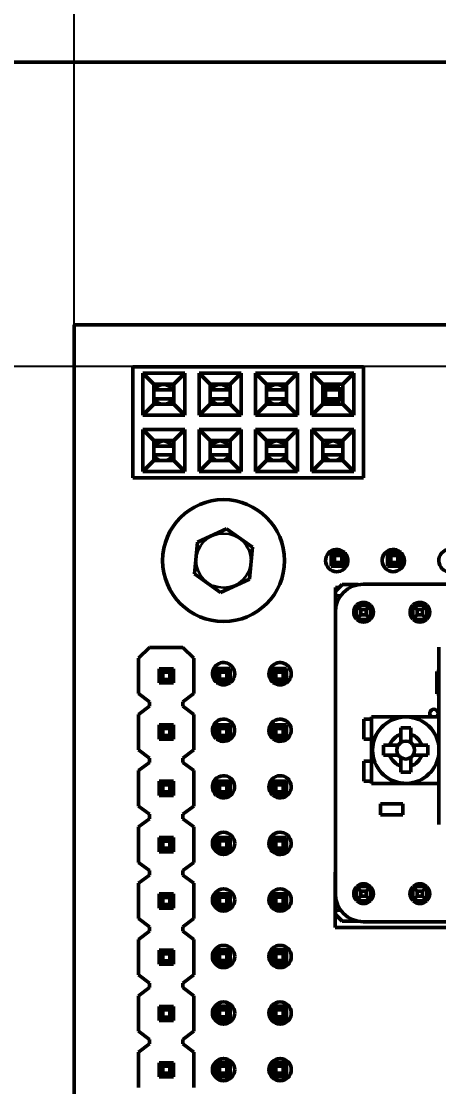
# Model space of a CAD drawing. Header units: millimetres. Extents: x -1328 to 2520, y -765 to 1782.
# Drawn here: x 737.1 to 755.94, y 816.4 to 864.48 of the extents above; entities that cross this region are included whole.
import ezdxf

# ---------------------------------------------------------------- set-up
doc = ezdxf.new("R2010")
doc.units = ezdxf.units.MM
doc.header["$LTSCALE"] = 6
for name, color, linetype, lineweight in [('Dimension (ISO)', 7, 'Continuous', 25), ('Reference (ISO)', 7, 'Continuous', 35), ('Visible (ISO)', 7, 'Continuous', 50)]:
    doc.layers.add(name, color=color, linetype=linetype, lineweight=lineweight)
doc.styles.add('Note Text (ISO)', font='tahoma.ttf')
doc.dimstyles.new('Default (ISO)', dxfattribs={"dimscale": 6, "dimtxt": 3.5, "dimasz": 2.5, "dimexe": 3.175, "dimexo": 0, "dimgap": 0.762, "dimtad": 1, "dimrnd": 1e-08, "dimzin": 0, "dimtxsty": 'Note Text (ISO)', "dimcen": 0.09, "dimdle": 10, "dimclrd": 256, "dimclre": 256, "dimclrt": 256, "dimazin": 0, "dimtfac": 1.001486, "dimtmove": 0, "dimatfit": 3, "dimfxl": 1, "dimtolj": 1, "dimtzin": 0, "dimlwd": -1, "dimlwe": -1, "dimarcsym": 0})

# ---------------------------------------------------------------- blocks, each defined once
blk = doc.blocks.new('*D22')
at = {"layer": 'Defpoints', "color": 0, "transparency": 16777216}
for p in [(706.832, 862.64), (706.832, 848.903), (758.189, 848.903)]:
    blk.add_point(p, dxfattribs=at)
at = {"layer": 'Dimension (ISO)', "transparency": 16777216}
for p, q in [((706.832, 877.64), (706.832, 949.553)), ((706.832, 848.903), (706.832, 862.64)), ((758.189, 848.903), (687.782, 848.903)), ((706.832, 833.903), (706.832, 818.903))]:
    blk.add_line(p, q, dxfattribs=at)
for points in [[(704.332, 877.64), (709.332, 877.64), (706.832, 862.64)], [(704.332, 833.903), (709.332, 833.903), (706.832, 848.903)]]:
    blk.add_solid(points, dxfattribs=at)
at = {"layer": 'Dimension (ISO)', "transparency": 16777216, "insert": (681.189, 917.352), "char_height": 21, "attachment_point": 1, "rotation": 90, "style": 'Note Text (ISO)'}
blk.add_mtext('\\A1;14', dxfattribs=at)
blk = doc.blocks.new('*D23')
at = {"layer": 'Defpoints', "color": 0, "transparency": 16777216}
for p in [(841.183, 879.39), (841.183, 862.64), (739.482, 850.773)]:
    blk.add_point(p, dxfattribs=at)
at = {"layer": 'Dimension (ISO)', "transparency": 16777216}
for p, q in [((739.482, 850.773), (739.482, 898.44)), ((841.183, 862.64), (841.183, 898.44)), ((754.482, 879.39), (826.183, 879.39))]:
    blk.add_line(p, q, dxfattribs=at)
for points in [[(754.482, 881.89), (754.482, 876.89), (739.482, 879.39)], [(826.183, 881.89), (826.183, 876.89), (841.183, 879.39)]]:
    blk.add_solid(points, dxfattribs=at)
at = {"layer": 'Dimension (ISO)', "transparency": 16777216, "insert": (768.909, 905.836), "char_height": 21, "attachment_point": 1, "style": 'Note Text (ISO)'}
blk.add_mtext('\\A1;102', dxfattribs=at)

msp = doc.modelspace()

# ---------------------------------------------------------------- linework, layer by layer
at = {"layer": 'Reference (ISO)'}
msp.add_line((841.183, 862.64), (572.368, 862.64), dxfattribs=at)
msp.add_circle((746.229, 840.14), 1.23, dxfattribs=at)
at = {"layer": 'Visible (ISO)'}
for p, q in [((841.183, 862.64), (572.368, 862.64)), ((843.337, 850.773), (739.482, 850.773)), ((739.482, 850.773), (739.482, 789.008)), ((742.141, 848.877), (752.551, 848.877)), ((742.141, 848.877), (742.141, 843.877)), ((752.551, 848.877), (752.551, 843.877)), ((743.086, 848.098), (742.587, 848.597)), ((742.587, 846.697), (742.587, 848.597)), ((742.587, 848.597), (744.485, 848.597)), ((743.986, 848.098), (744.485, 848.597)), ((744.485, 846.697), (744.485, 848.597)), ((745.127, 846.697), (745.127, 848.597)), ((745.127, 848.597), (747.025, 848.597)), ((745.626, 848.098), (745.127, 848.597)), ((746.526, 848.098), (747.025, 848.597)), ((747.025, 846.697), (747.025, 848.597)), ((747.667, 848.597), (749.565, 848.597)), ((748.166, 848.098), (747.667, 848.597)), ((747.667, 846.697), (747.667, 848.597)), ((749.066, 848.098), (749.565, 848.597)), ((749.565, 846.697), (749.565, 848.597)), ((750.706, 848.098), (750.207, 848.597)), ((750.207, 846.697), (750.207, 848.597)), ((750.207, 848.597), (752.105, 848.597)), ((751.606, 848.098), (752.105, 848.597)), ((752.105, 846.697), (752.105, 848.597)), ((743.086, 847.196), (743.086, 848.098)), ((743.086, 848.097), (743.986, 848.097)), ((743.086, 847.847), (743.986, 847.847)), ((743.986, 847.196), (743.986, 848.098)), ((745.626, 847.196), (745.626, 848.098)), ((745.626, 848.097), (746.526, 848.097)), ((745.626, 847.847), (746.526, 847.847)), ((746.526, 847.196), (746.526, 848.098)), ((748.166, 847.196), (748.166, 848.098)), ((748.166, 848.097), (749.066, 848.097)), ((748.166, 847.847), (749.066, 847.847)), ((749.066, 847.196), (749.066, 848.098)), ((750.706, 847.196), (750.706, 848.098)), ((750.706, 848.097), (751.606, 848.097)), ((751.476, 847.967), (750.836, 847.967)), ((750.836, 847.967), (750.836, 847.327)), ((750.836, 847.847), (751.476, 847.847)), ((751.476, 847.327), (751.476, 847.967)), ((751.606, 847.196), (751.606, 848.098)), ((743.086, 847.196), (742.587, 846.697)), ((743.086, 847.447), (743.986, 847.447)), ((743.086, 847.197), (743.986, 847.197)), ((743.986, 847.196), (744.485, 846.697)), ((745.626, 847.196), (745.127, 846.697)), ((745.626, 847.447), (746.526, 847.447)), ((745.626, 847.197), (746.526, 847.197)), ((746.526, 847.196), (747.025, 846.697)), ((748.166, 847.196), (747.667, 846.697)), ((748.166, 847.447), (749.066, 847.447)), ((748.166, 847.197), (749.066, 847.197)), ((749.066, 847.196), (749.565, 846.697)), ((750.706, 847.196), (750.207, 846.697)), ((750.706, 847.197), (751.606, 847.197)), ((750.836, 847.447), (751.476, 847.447)), ((750.836, 847.327), (751.476, 847.327)), ((751.606, 847.196), (752.105, 846.697)), ((742.587, 846.697), (744.485, 846.697)), ((745.127, 846.697), (747.025, 846.697)), ((747.667, 846.697), (749.565, 846.697)), ((750.207, 846.697), (752.105, 846.697)), ((743.086, 845.558), (742.587, 846.057)), ((742.587, 844.157), (742.587, 846.057)), ((742.587, 846.057), (744.485, 846.057)), ((743.986, 845.558), (744.485, 846.057)), ((744.485, 844.157), (744.485, 846.057)), ((745.127, 844.157), (745.127, 846.057)), ((745.127, 846.057), (747.025, 846.057)), ((745.626, 845.558), (745.127, 846.057)), ((746.526, 845.558), (747.025, 846.057)), ((747.025, 844.157), (747.025, 846.057)), ((747.667, 846.057), (749.565, 846.057)), ((748.166, 845.558), (747.667, 846.057)), ((747.667, 844.157), (747.667, 846.057)), ((749.066, 845.558), (749.565, 846.057)), ((749.565, 844.157), (749.565, 846.057)), ((750.207, 846.057), (752.105, 846.057)), ((750.706, 845.558), (750.207, 846.057)), ((750.207, 844.157), (750.207, 846.057)), ((751.606, 845.558), (752.105, 846.057)), ((752.105, 844.157), (752.105, 846.057)), ((743.086, 844.656), (743.086, 845.558)), ((743.086, 845.557), (743.986, 845.557)), ((743.086, 845.307), (743.986, 845.307)), ((743.986, 844.656), (743.986, 845.558)), ((745.626, 844.656), (745.626, 845.558)), ((745.626, 845.557), (746.526, 845.557)), ((745.626, 845.307), (746.526, 845.307)), ((746.526, 844.656), (746.526, 845.558)), ((748.166, 844.656), (748.166, 845.558)), ((748.166, 845.557), (749.066, 845.557)), ((748.166, 845.307), (749.066, 845.307)), ((749.066, 844.656), (749.066, 845.558)), ((750.706, 844.656), (750.706, 845.558)), ((750.706, 845.557), (751.606, 845.557)), ((750.706, 845.307), (751.606, 845.307)), ((751.606, 844.656), (751.606, 845.558)), ((743.086, 844.907), (743.986, 844.907)), ((745.626, 844.907), (746.526, 844.907)), ((748.166, 844.907), (749.066, 844.907)), ((750.706, 844.907), (751.606, 844.907)), ((743.086, 844.656), (742.587, 844.157)), ((743.086, 844.657), (743.986, 844.657)), ((743.986, 844.656), (744.485, 844.157)), ((745.626, 844.656), (745.127, 844.157)), ((745.626, 844.657), (746.526, 844.657)), ((746.526, 844.656), (747.025, 844.157)), ((748.166, 844.656), (747.667, 844.157)), ((748.166, 844.657), (749.066, 844.657)), ((749.066, 844.656), (749.565, 844.157)), ((750.706, 844.656), (750.207, 844.157)), ((750.706, 844.657), (751.606, 844.657)), ((751.606, 844.656), (752.105, 844.157)), ((742.141, 843.877), (752.551, 843.877)), ((742.587, 844.157), (744.485, 844.157)), ((745.127, 844.157), (747.025, 844.157)), ((747.667, 844.157), (749.565, 844.157)), ((750.207, 844.157), (752.105, 844.157)), ((745.051, 840.975), (746.363, 841.578)), ((746.363, 841.578), (747.54, 840.743)), ((744.917, 839.538), (745.051, 840.975)), ((747.54, 840.743), (747.407, 839.306)), ((751.081, 839.888), (751.081, 840.528)), ((751.081, 840.528), (751.721, 840.528)), ((751.241, 840.368), (751.081, 840.528)), ((751.721, 840.528), (751.561, 840.368)), ((751.721, 839.888), (751.721, 840.528)), ((753.621, 839.888), (753.621, 840.528)), ((753.621, 840.528), (754.261, 840.528)), ((753.781, 840.368), (753.621, 840.528)), ((754.261, 840.528), (754.101, 840.368)), ((754.261, 839.888), (754.261, 840.528)), ((751.081, 839.888), (751.241, 840.048)), ((751.241, 840.368), (751.561, 840.368)), ((751.241, 840.048), (751.241, 840.368)), ((751.241, 840.048), (751.561, 840.048)), ((751.561, 840.048), (751.561, 840.368)), ((751.561, 840.048), (751.721, 839.888)), ((753.621, 839.888), (753.781, 840.048)), ((753.781, 840.368), (754.101, 840.368)), ((753.781, 840.048), (753.781, 840.368)), ((753.781, 840.048), (754.101, 840.048)), ((754.101, 840.048), (754.101, 840.368)), ((754.101, 840.048), (754.261, 839.888)), ((746.095, 838.703), (744.917, 839.538)), ((751.081, 839.888), (751.721, 839.888)), ((753.621, 839.888), (754.261, 839.888)), ((747.407, 839.306), (746.095, 838.703)), ((751.577, 839.054), (751.277, 838.754)), ((751.577, 839.054), (752.297, 839.054)), ((770.327, 839.079), (752.547, 839.079)), ((751.277, 838.554), (751.277, 838.754)), ((751.519, 838.554), (751.277, 838.554)), ((751.277, 838.554), (751.277, 837.809)), ((751.282, 838.929), (751.282, 838.759)), ((751.282, 838.929), (751.452, 838.929)), ((752.427, 837.929), (752.227, 838.129)), ((752.227, 837.489), (752.227, 838.129)), ((752.227, 838.129), (752.867, 838.129)), ((752.667, 837.929), (752.867, 838.129)), ((752.867, 838.129), (752.867, 837.489)), ((754.767, 838.129), (755.407, 838.129)), ((754.967, 837.929), (754.767, 838.129)), ((754.767, 837.489), (754.767, 838.129)), ((755.207, 837.929), (755.407, 838.129)), ((755.407, 838.129), (755.407, 837.489)), ((751.277, 837.809), (751.277, 825.109)), ((752.227, 837.489), (752.427, 837.689)), ((752.667, 837.929), (752.427, 837.929)), ((752.427, 837.929), (752.427, 837.689)), ((752.427, 837.689), (752.667, 837.689)), ((752.667, 837.689), (752.667, 837.929)), ((752.867, 837.489), (752.667, 837.689)), ((754.767, 837.489), (754.967, 837.689)), ((755.207, 837.929), (754.967, 837.929)), ((754.967, 837.929), (754.967, 837.689)), ((754.967, 837.689), (755.207, 837.689)), ((755.207, 837.689), (755.207, 837.929)), ((755.407, 837.489), (755.207, 837.689)), ((752.867, 837.489), (752.227, 837.489)), ((755.407, 837.489), (754.767, 837.489)), ((742.894, 836.211), (742.394, 835.741)), ((744.394, 836.211), (742.894, 836.211)), ((744.394, 836.211), (744.894, 835.741)), ((755.937, 836.229), (755.937, 835.729)), ((742.394, 835.741), (742.394, 834.141)), ((744.894, 835.741), (744.894, 834.141)), ((755.937, 834.729), (755.937, 835.729)), ((743.324, 835.261), (743.964, 835.261)), ((743.324, 834.621), (743.324, 835.261)), ((743.324, 835.261), (743.484, 835.101)), ((743.804, 835.101), (743.964, 835.261)), ((743.964, 834.621), (743.964, 835.261)), ((746.533, 835.267), (745.893, 835.267)), ((745.893, 835.267), (745.893, 835.266)), ((746.533, 835.266), (745.893, 835.266)), ((746.053, 835.107), (745.893, 835.266)), ((745.893, 835.266), (745.893, 834.627)), ((746.533, 835.266), (746.373, 835.107)), ((746.533, 835.267), (746.533, 835.266)), ((746.533, 835.266), (746.533, 834.627)), ((748.433, 835.267), (748.433, 835.266)), ((749.073, 835.267), (748.433, 835.267)), ((748.593, 835.107), (748.433, 835.266)), ((748.433, 835.266), (748.433, 834.627)), ((749.073, 835.266), (748.433, 835.266)), ((749.073, 835.266), (748.913, 835.107)), ((749.073, 835.267), (749.073, 835.266)), ((749.073, 835.266), (749.073, 834.627)), ((743.484, 834.781), (743.324, 834.621)), ((743.484, 835.101), (743.804, 835.101)), ((743.484, 834.781), (743.484, 835.101)), ((743.484, 834.781), (743.804, 834.781)), ((743.804, 834.781), (743.804, 835.101)), ((743.964, 834.621), (743.804, 834.781)), ((745.893, 834.627), (746.053, 834.787)), ((746.373, 835.107), (746.053, 835.107)), ((746.053, 835.107), (746.053, 834.787)), ((746.373, 834.787), (746.053, 834.787)), ((746.373, 835.107), (746.373, 834.787)), ((746.373, 834.787), (746.533, 834.627)), ((748.433, 834.627), (748.593, 834.787)), ((748.593, 835.107), (748.593, 834.787)), ((748.913, 835.107), (748.593, 835.107)), ((748.913, 834.787), (748.593, 834.787)), ((748.913, 835.107), (748.913, 834.787)), ((748.913, 834.787), (749.073, 834.627)), ((755.853, 835.134), (755.853, 834.134)), ((755.937, 835.134), (755.853, 835.134)), ((755.937, 834.729), (755.937, 833.729)), ((743.324, 834.621), (743.964, 834.621)), ((746.533, 834.627), (745.893, 834.627)), ((749.073, 834.627), (748.433, 834.627)), ((742.394, 834.141), (742.894, 833.771)), ((742.894, 833.571), (742.894, 833.771)), ((744.894, 834.141), (744.394, 833.771)), ((744.394, 833.571), (744.394, 833.771)), ((755.853, 834.134), (755.937, 834.134)), ((755.937, 832.729), (755.937, 833.729)), ((742.394, 833.201), (742.894, 833.571)), ((744.394, 833.571), (744.894, 833.201)), ((742.394, 831.601), (742.394, 833.201)), ((744.894, 833.201), (744.894, 831.601)), ((752.552, 832.986), (752.902, 832.986)), ((752.552, 832.081), (752.552, 832.986)), ((755.937, 833.086), (752.902, 833.086)), ((752.902, 833.086), (752.902, 832.986)), ((752.902, 832.986), (752.902, 832.081)), ((743.324, 832.721), (743.484, 832.561)), ((743.324, 832.081), (743.324, 832.721)), ((743.324, 832.721), (743.964, 832.721)), ((743.484, 832.561), (743.804, 832.561)), ((743.484, 832.241), (743.484, 832.561)), ((743.804, 832.561), (743.964, 832.721)), ((743.804, 832.241), (743.804, 832.561)), ((743.964, 832.081), (743.964, 832.721)), ((746.533, 832.727), (745.893, 832.727)), ((745.893, 832.727), (745.893, 832.726)), ((746.533, 832.726), (745.893, 832.726)), ((746.053, 832.567), (745.893, 832.726)), ((745.893, 832.726), (745.893, 832.087)), ((746.373, 832.567), (746.053, 832.567)), ((746.053, 832.567), (746.053, 832.247)), ((746.533, 832.726), (746.373, 832.567)), ((746.373, 832.567), (746.373, 832.247)), ((746.533, 832.727), (746.533, 832.726)), ((746.533, 832.726), (746.533, 832.087)), ((749.073, 832.727), (748.433, 832.727)), ((748.433, 832.727), (748.433, 832.726)), ((749.073, 832.726), (748.433, 832.726)), ((748.593, 832.567), (748.433, 832.726)), ((748.433, 832.726), (748.433, 832.087)), ((748.593, 832.567), (748.593, 832.247)), ((748.913, 832.567), (748.593, 832.567)), ((749.073, 832.726), (748.913, 832.567)), ((748.913, 832.567), (748.913, 832.247)), ((749.073, 832.727), (749.073, 832.726)), ((749.073, 832.726), (749.073, 832.087)), ((754.677, 832.586), (754.227, 832.586)), ((754.227, 832.586), (754.227, 832.301)), ((754.677, 832.301), (754.677, 832.586)), ((755.937, 832.729), (755.937, 831.729)), ((743.484, 832.241), (743.324, 832.081)), ((743.324, 832.081), (743.964, 832.081)), ((743.484, 832.241), (743.804, 832.241)), ((743.964, 832.081), (743.804, 832.241)), ((745.893, 832.087), (746.053, 832.247)), ((746.533, 832.087), (745.893, 832.087)), ((746.373, 832.247), (746.053, 832.247)), ((746.373, 832.247), (746.533, 832.087)), ((748.433, 832.087), (748.593, 832.247)), ((749.073, 832.087), (748.433, 832.087)), ((748.913, 832.247), (748.593, 832.247)), ((748.913, 832.247), (749.073, 832.087)), ((752.902, 832.081), (752.552, 832.081)), ((752.902, 832.081), (752.902, 831.091)), ((753.452, 831.811), (753.452, 831.361)), ((753.737, 831.811), (753.452, 831.811)), ((755.452, 831.811), (755.168, 831.811)), ((755.452, 831.361), (755.452, 831.811)), ((755.829, 832.181), (755.937, 832.181)), ((742.894, 831.231), (742.394, 831.601)), ((744.894, 831.601), (744.394, 831.231)), ((753.452, 831.361), (753.737, 831.361)), ((755.168, 831.361), (755.452, 831.361)), ((755.937, 830.729), (755.937, 831.729)), ((742.394, 830.661), (742.894, 831.031)), ((742.894, 831.031), (742.894, 831.231)), ((744.394, 831.031), (744.394, 831.231)), ((744.394, 831.031), (744.894, 830.661)), ((752.552, 831.091), (752.902, 831.091)), ((752.552, 830.186), (752.552, 831.091)), ((752.902, 831.091), (752.902, 830.186)), ((754.227, 830.87), (754.227, 830.586)), ((754.677, 830.586), (754.677, 830.87)), ((755.937, 830.991), (755.829, 830.991)), ((742.394, 829.061), (742.394, 830.661)), ((744.894, 830.661), (744.894, 829.061)), ((754.227, 830.586), (754.677, 830.586)), ((755.937, 830.729), (755.937, 829.729)), ((743.324, 830.181), (743.964, 830.181)), ((743.324, 830.181), (743.484, 830.021)), ((743.324, 829.541), (743.324, 830.181)), ((743.484, 830.021), (743.804, 830.021)), ((743.484, 829.701), (743.484, 830.021)), ((743.804, 830.021), (743.964, 830.181)), ((743.804, 829.701), (743.804, 830.021)), ((743.964, 829.541), (743.964, 830.181)), ((746.533, 830.187), (745.893, 830.187)), ((745.893, 830.187), (745.893, 830.186)), ((746.053, 830.027), (745.893, 830.186)), ((745.893, 830.186), (745.893, 829.547)), ((746.533, 830.186), (745.893, 830.186)), ((746.053, 830.027), (746.053, 829.707)), ((746.373, 830.027), (746.053, 830.027)), ((746.533, 830.186), (746.373, 830.027)), ((746.373, 830.027), (746.373, 829.707)), ((746.533, 830.187), (746.533, 830.186)), ((746.533, 830.186), (746.533, 829.547)), ((748.433, 830.187), (748.433, 830.186)), ((749.073, 830.187), (748.433, 830.187)), ((748.433, 830.186), (748.433, 829.547)), ((748.593, 830.027), (748.433, 830.186)), ((749.073, 830.186), (748.433, 830.186)), ((748.593, 830.027), (748.593, 829.707)), ((748.913, 830.027), (748.593, 830.027)), ((749.073, 830.186), (748.913, 830.027)), ((748.913, 830.027), (748.913, 829.707)), ((749.073, 830.187), (749.073, 830.186)), ((749.073, 830.186), (749.073, 829.547)), ((752.902, 830.186), (752.552, 830.186)), ((752.902, 830.186), (752.902, 830.086)), ((752.902, 830.086), (755.937, 830.086)), ((743.484, 829.701), (743.324, 829.541)), ((743.324, 829.541), (743.964, 829.541)), ((743.484, 829.701), (743.804, 829.701)), ((743.964, 829.541), (743.804, 829.701)), ((745.893, 829.547), (746.053, 829.707)), ((746.533, 829.547), (745.893, 829.547)), ((746.373, 829.707), (746.053, 829.707)), ((746.373, 829.707), (746.533, 829.547)), ((748.433, 829.547), (748.593, 829.707)), ((749.073, 829.547), (748.433, 829.547)), ((748.913, 829.707), (748.593, 829.707)), ((748.913, 829.707), (749.073, 829.547)), ((755.937, 828.729), (755.937, 829.729)), ((742.894, 828.691), (742.394, 829.061)), ((744.894, 829.061), (744.394, 828.691)), ((754.317, 829.169), (753.317, 829.169)), ((753.317, 829.169), (753.317, 828.669)), ((754.317, 828.669), (754.317, 829.169)), ((742.394, 828.121), (742.894, 828.491)), ((742.894, 828.491), (742.894, 828.691)), ((744.394, 828.491), (744.394, 828.691)), ((744.394, 828.491), (744.894, 828.121)), ((753.317, 828.669), (754.317, 828.669)), ((755.937, 828.729), (755.937, 828.229)), ((742.394, 826.521), (742.394, 828.121)), ((744.894, 828.121), (744.894, 826.521)), ((743.324, 827.641), (743.484, 827.481)), ((743.324, 827.001), (743.324, 827.641)), ((743.324, 827.641), (743.964, 827.641)), ((743.484, 827.481), (743.804, 827.481)), ((743.484, 827.161), (743.484, 827.481)), ((743.804, 827.481), (743.964, 827.641)), ((743.804, 827.161), (743.804, 827.481)), ((743.964, 827.001), (743.964, 827.641)), ((745.893, 827.647), (745.893, 827.646)), ((746.533, 827.647), (745.893, 827.647)), ((746.533, 827.646), (745.893, 827.646)), ((746.053, 827.487), (745.893, 827.646)), ((745.893, 827.646), (745.893, 827.007)), ((746.373, 827.487), (746.053, 827.487)), ((746.053, 827.487), (746.053, 827.167)), ((746.533, 827.646), (746.373, 827.487)), ((746.373, 827.487), (746.373, 827.167)), ((746.533, 827.647), (746.533, 827.646)), ((746.533, 827.646), (746.533, 827.007)), ((748.433, 827.647), (748.433, 827.646)), ((749.073, 827.647), (748.433, 827.647)), ((748.433, 827.646), (748.433, 827.007)), ((749.073, 827.646), (748.433, 827.646)), ((748.593, 827.487), (748.433, 827.646)), ((748.913, 827.487), (748.593, 827.487)), ((748.593, 827.487), (748.593, 827.167)), ((749.073, 827.646), (748.913, 827.487)), ((748.913, 827.487), (748.913, 827.167)), ((749.073, 827.647), (749.073, 827.646)), ((749.073, 827.646), (749.073, 827.007)), ((743.484, 827.161), (743.324, 827.001)), ((743.324, 827.001), (743.964, 827.001)), ((743.484, 827.161), (743.804, 827.161)), ((743.964, 827.001), (743.804, 827.161)), ((745.893, 827.007), (746.053, 827.167)), ((746.533, 827.007), (745.893, 827.007)), ((746.373, 827.167), (746.053, 827.167)), ((746.373, 827.167), (746.533, 827.007)), ((748.433, 827.007), (748.593, 827.167)), ((749.073, 827.007), (748.433, 827.007)), ((748.913, 827.167), (748.593, 827.167)), ((748.913, 827.167), (749.073, 827.007)), ((742.894, 826.151), (742.394, 826.521)), ((744.894, 826.521), (744.394, 826.151)), ((742.894, 825.951), (742.894, 826.151)), ((744.394, 825.951), (744.394, 826.151)), ((751.264, 826.076), (751.277, 826.076)), ((751.264, 826.076), (751.264, 823.576)), ((742.394, 825.581), (742.894, 825.951)), ((742.394, 823.981), (742.394, 825.581)), ((744.394, 825.951), (744.894, 825.581)), ((744.894, 825.581), (744.894, 823.981)), ((743.324, 825.101), (743.964, 825.101)), ((743.324, 824.461), (743.324, 825.101)), ((743.324, 825.101), (743.484, 824.941)), ((743.804, 824.941), (743.964, 825.101)), ((743.964, 824.461), (743.964, 825.101)), ((746.533, 825.107), (745.893, 825.107)), ((745.893, 825.107), (745.893, 825.106)), ((746.533, 825.106), (745.893, 825.106)), ((745.893, 825.106), (745.893, 824.467)), ((746.053, 824.947), (745.893, 825.106)), ((746.533, 825.106), (746.373, 824.947)), ((746.533, 825.107), (746.533, 825.106)), ((746.533, 825.106), (746.533, 824.467)), ((749.073, 825.107), (748.433, 825.107)), ((748.433, 825.107), (748.433, 825.106)), ((749.073, 825.106), (748.433, 825.106)), ((748.593, 824.947), (748.433, 825.106)), ((748.433, 825.106), (748.433, 824.467)), ((749.073, 825.106), (748.913, 824.947)), ((749.073, 825.107), (749.073, 825.106)), ((749.073, 825.106), (749.073, 824.467)), ((751.277, 825.109), (751.277, 824.364)), ((752.227, 825.429), (752.867, 825.429)), ((752.427, 825.229), (752.227, 825.429)), ((752.227, 824.789), (752.227, 825.429)), ((752.667, 825.229), (752.427, 825.229)), ((752.427, 825.229), (752.427, 824.989)), ((752.667, 825.229), (752.867, 825.429)), ((752.667, 824.989), (752.667, 825.229)), ((752.867, 825.429), (752.867, 824.789)), ((754.967, 825.229), (754.767, 825.429)), ((754.767, 824.789), (754.767, 825.429)), ((754.767, 825.429), (755.407, 825.429)), ((754.967, 825.229), (754.967, 824.989)), ((755.207, 825.229), (754.967, 825.229)), ((755.207, 825.229), (755.407, 825.429)), ((755.207, 824.989), (755.207, 825.229)), ((755.407, 825.429), (755.407, 824.789)), ((743.484, 824.621), (743.324, 824.461)), ((743.484, 824.941), (743.804, 824.941)), ((743.484, 824.621), (743.484, 824.941)), ((743.484, 824.621), (743.804, 824.621)), ((743.804, 824.621), (743.804, 824.941)), ((743.964, 824.461), (743.804, 824.621)), ((745.893, 824.467), (746.053, 824.627)), ((746.373, 824.947), (746.053, 824.947)), ((746.053, 824.947), (746.053, 824.627)), ((746.373, 824.627), (746.053, 824.627)), ((746.373, 824.947), (746.373, 824.627)), ((746.373, 824.627), (746.533, 824.467)), ((748.433, 824.467), (748.593, 824.627)), ((748.913, 824.947), (748.593, 824.947)), ((748.593, 824.947), (748.593, 824.627)), ((748.913, 824.627), (748.593, 824.627)), ((748.913, 824.947), (748.913, 824.627)), ((748.913, 824.627), (749.073, 824.467)), ((752.227, 824.789), (752.427, 824.989)), ((752.867, 824.789), (752.227, 824.789)), ((752.427, 824.989), (752.667, 824.989)), ((752.867, 824.789), (752.667, 824.989)), ((754.767, 824.789), (754.967, 824.989)), ((755.407, 824.789), (754.767, 824.789)), ((754.967, 824.989), (755.207, 824.989)), ((755.407, 824.789), (755.207, 824.989)), ((743.324, 824.461), (743.964, 824.461)), ((746.533, 824.467), (745.893, 824.467)), ((749.073, 824.467), (748.433, 824.467)), ((751.277, 824.364), (751.519, 824.364)), ((751.277, 824.164), (751.277, 824.364)), ((751.277, 824.164), (751.577, 823.864)), ((742.894, 823.611), (742.394, 823.981)), ((742.894, 823.411), (742.894, 823.611)), ((744.894, 823.981), (744.394, 823.611)), ((744.394, 823.411), (744.394, 823.611)), ((752.297, 823.864), (751.577, 823.864)), ((752.547, 823.839), (770.327, 823.839)), ((742.394, 823.041), (742.894, 823.411)), ((744.394, 823.411), (744.894, 823.041)), ((751.264, 823.576), (771.834, 823.576)), ((742.394, 821.441), (742.394, 823.041)), ((744.894, 823.041), (744.894, 821.441)), ((743.324, 822.561), (743.964, 822.561)), ((743.324, 822.561), (743.484, 822.401)), ((743.324, 821.921), (743.324, 822.561)), ((743.484, 822.401), (743.804, 822.401)), ((743.484, 822.081), (743.484, 822.401)), ((743.804, 822.401), (743.964, 822.561)), ((743.804, 822.081), (743.804, 822.401)), ((743.964, 821.921), (743.964, 822.561)), ((746.533, 822.567), (745.893, 822.567)), ((745.893, 822.567), (745.893, 822.566)), ((746.053, 822.407), (745.893, 822.566)), ((745.893, 822.566), (745.893, 821.927)), ((746.533, 822.566), (745.893, 822.566)), ((746.053, 822.407), (746.053, 822.087)), ((746.373, 822.407), (746.053, 822.407)), ((746.533, 822.566), (746.373, 822.407)), ((746.373, 822.407), (746.373, 822.087)), ((746.533, 822.567), (746.533, 822.566)), ((746.533, 822.566), (746.533, 821.927)), ((748.433, 822.567), (748.433, 822.566)), ((749.073, 822.567), (748.433, 822.567)), ((748.433, 822.566), (748.433, 821.927)), ((748.593, 822.407), (748.433, 822.566)), ((749.073, 822.566), (748.433, 822.566)), ((748.913, 822.407), (748.593, 822.407)), ((748.593, 822.407), (748.593, 822.087)), ((749.073, 822.566), (748.913, 822.407)), ((748.913, 822.407), (748.913, 822.087)), ((749.073, 822.567), (749.073, 822.566)), ((749.073, 822.566), (749.073, 821.927)), ((743.484, 822.081), (743.324, 821.921)), ((743.324, 821.921), (743.964, 821.921)), ((743.484, 822.081), (743.804, 822.081)), ((743.964, 821.921), (743.804, 822.081)), ((745.893, 821.927), (746.053, 822.087)), ((746.533, 821.927), (745.893, 821.927)), ((746.373, 822.087), (746.053, 822.087)), ((746.373, 822.087), (746.533, 821.927)), ((748.433, 821.927), (748.593, 822.087)), ((749.073, 821.927), (748.433, 821.927)), ((748.913, 822.087), (748.593, 822.087)), ((748.913, 822.087), (749.073, 821.927)), ((742.894, 821.071), (742.394, 821.441)), ((744.894, 821.441), (744.394, 821.071)), ((742.394, 820.501), (742.894, 820.871)), ((742.894, 820.871), (742.894, 821.071)), ((744.394, 820.871), (744.394, 821.071)), ((744.394, 820.871), (744.894, 820.501)), ((742.394, 818.901), (742.394, 820.501)), ((744.894, 820.501), (744.894, 818.901)), ((743.324, 820.021), (743.484, 819.861)), ((743.324, 819.381), (743.324, 820.021)), ((743.324, 820.021), (743.964, 820.021)), ((743.484, 819.861), (743.804, 819.861)), ((743.484, 819.541), (743.484, 819.861)), ((743.804, 819.861), (743.964, 820.021)), ((743.804, 819.541), (743.804, 819.861)), ((743.964, 819.381), (743.964, 820.021)), ((746.533, 820.027), (745.893, 820.027)), ((745.893, 820.027), (745.893, 820.026)), ((746.533, 820.026), (745.893, 820.026)), ((746.053, 819.867), (745.893, 820.026)), ((745.893, 820.026), (745.893, 819.387)), ((746.373, 819.867), (746.053, 819.867)), ((746.053, 819.867), (746.053, 819.547)), ((746.533, 820.026), (746.373, 819.867)), ((746.373, 819.867), (746.373, 819.547)), ((746.533, 820.027), (746.533, 820.026)), ((746.533, 820.026), (746.533, 819.387)), ((749.073, 820.027), (748.433, 820.027)), ((748.433, 820.027), (748.433, 820.026)), ((749.073, 820.026), (748.433, 820.026)), ((748.593, 819.867), (748.433, 820.026)), ((748.433, 820.026), (748.433, 819.387)), ((748.913, 819.867), (748.593, 819.867)), ((748.593, 819.867), (748.593, 819.547)), ((749.073, 820.026), (748.913, 819.867)), ((748.913, 819.867), (748.913, 819.547)), ((749.073, 820.027), (749.073, 820.026)), ((749.073, 820.026), (749.073, 819.387)), ((743.484, 819.541), (743.324, 819.381)), ((743.324, 819.381), (743.964, 819.381)), ((743.484, 819.541), (743.804, 819.541)), ((743.964, 819.381), (743.804, 819.541)), ((745.893, 819.387), (746.053, 819.547)), ((746.533, 819.387), (745.893, 819.387)), ((746.373, 819.547), (746.053, 819.547)), ((746.373, 819.547), (746.533, 819.387)), ((748.433, 819.387), (748.593, 819.547)), ((749.073, 819.387), (748.433, 819.387)), ((748.913, 819.547), (748.593, 819.547)), ((748.913, 819.547), (749.073, 819.387)), ((742.894, 818.531), (742.394, 818.901)), ((744.894, 818.901), (744.394, 818.531)), ((742.394, 817.961), (742.894, 818.331)), ((742.894, 818.331), (742.894, 818.531)), ((744.394, 818.331), (744.394, 818.531)), ((744.394, 818.331), (744.894, 817.961)), ((742.394, 816.361), (742.394, 817.961)), ((744.894, 817.961), (744.894, 816.361)), ((743.324, 817.481), (743.964, 817.481)), ((743.324, 817.481), (743.484, 817.321)), ((743.324, 816.841), (743.324, 817.481)), ((743.804, 817.321), (743.964, 817.481)), ((743.964, 816.841), (743.964, 817.481)), ((745.893, 817.487), (745.893, 817.486)), ((746.533, 817.487), (745.893, 817.487)), ((745.893, 817.486), (745.893, 816.847)), ((746.533, 817.486), (745.893, 817.486)), ((746.053, 817.327), (745.893, 817.486)), ((746.533, 817.486), (746.373, 817.327)), ((746.533, 817.487), (746.533, 817.486)), ((746.533, 817.486), (746.533, 816.847)), ((749.073, 817.487), (748.433, 817.487)), ((748.433, 817.487), (748.433, 817.486)), ((748.593, 817.327), (748.433, 817.486)), ((748.433, 817.486), (748.433, 816.847)), ((749.073, 817.486), (748.433, 817.486)), ((749.073, 817.486), (748.913, 817.327)), ((749.073, 817.487), (749.073, 817.486)), ((749.073, 817.486), (749.073, 816.847)), ((743.484, 817.001), (743.324, 816.841)), ((743.484, 817.321), (743.804, 817.321)), ((743.484, 817.001), (743.484, 817.321)), ((743.484, 817.001), (743.804, 817.001)), ((743.804, 817.001), (743.804, 817.321)), ((743.964, 816.841), (743.804, 817.001)), ((745.893, 816.847), (746.053, 817.007)), ((746.373, 817.327), (746.053, 817.327)), ((746.053, 817.327), (746.053, 817.007)), ((746.373, 817.007), (746.053, 817.007)), ((746.373, 817.327), (746.373, 817.007)), ((746.373, 817.007), (746.533, 816.847)), ((748.433, 816.847), (748.593, 817.007)), ((748.593, 817.327), (748.593, 817.007)), ((748.913, 817.327), (748.593, 817.327)), ((748.913, 817.007), (748.593, 817.007)), ((748.913, 817.327), (748.913, 817.007)), ((748.913, 817.007), (749.073, 816.847)), ((743.324, 816.841), (743.964, 816.841)), ((746.533, 816.847), (745.893, 816.847)), ((749.073, 816.847), (748.433, 816.847))]:
    msp.add_line(p, q, dxfattribs=at)
for centre, radius in [((746.229, 840.14), 2.75), ((746.229, 827.378), 0.502), ((746.229, 824.826), 0.502), ((748.781, 824.826), 0.502), ((746.229, 822.273), 0.502), ((748.781, 822.273), 0.502), ((746.229, 819.721), 0.502), ((748.781, 819.721), 0.502), ((746.229, 817.169), 0.502), ((748.781, 817.169), 0.502)]:
    msp.add_circle(centre, radius, dxfattribs=at)
for centre, radius, start, end in [((743.517, 847.638), 0.452, 27.5826, 152.4174), ((746.069, 847.638), 0.452, 27.5826, 152.4174), ((748.622, 847.638), 0.452, 27.5826, 152.4174), ((751.174, 847.638), 0.452, 133.2484, 138.3424), ((743.517, 847.638), 0.452, 204.9301, 256.995), ((743.517, 847.638), 0.452, 283.005, 335.0699), ((746.069, 847.638), 0.452, 204.9301, 256.995), ((746.069, 847.638), 0.452, 283.005, 335.0699), ((748.622, 847.638), 0.452, 204.9301, 256.995), ((748.622, 847.638), 0.452, 283.005, 335.0699), ((751.174, 847.638), 0.452, 221.6576, 223.3832), ((743.517, 845.086), 0.452, 29.373, 150.627), ((746.069, 845.086), 0.452, 29.373, 150.627), ((748.622, 845.086), 0.452, 29.373, 150.627), ((751.174, 845.086), 0.452, 29.373, 150.627), ((743.517, 845.086), 0.452, 203.2066, 251.242), ((743.517, 845.086), 0.452, 288.758, 336.7934), ((746.069, 845.086), 0.452, 203.2066, 251.242), ((746.069, 845.086), 0.452, 288.758, 336.7934), ((748.622, 845.086), 0.452, 203.2066, 251.242), ((748.622, 845.086), 0.452, 288.758, 336.7934), ((751.174, 845.086), 0.452, 203.2066, 251.242), ((751.174, 845.086), 0.452, 288.758, 336.7934), ((751.334, 840.14), 0.502, 50.4815, 39.5147), ((753.886, 840.14), 0.502, 50.4815, 41.691), ((756.439, 840.14), 0.502, 50.4815, 43.7782), ((752.547, 837.809), 1.27, 90, 180), ((752.547, 837.809), 0.444, 136.0471, 223.9529), ((752.547, 837.809), 0.445, 46.0471, 133.9529), ((752.547, 837.809), 0.445, 316.0471, 43.9529), ((755.087, 837.809), 0.444, 136.0471, 223.9529), ((755.087, 837.809), 0.445, 46.0471, 133.9529), ((755.087, 837.809), 0.445, 316.0471, 43.9529), ((752.547, 837.809), 0.444, 226.0471, 313.9529), ((755.087, 837.809), 0.444, 226.0471, 313.9529), ((746.229, 835.036), 0.502, 307.2969, 228.1003), ((748.781, 835.036), 0.502, 305.5369, 226.1679), ((746.229, 835.036), 0.502, 234.4789, 305.5211), ((748.781, 835.036), 0.502, 234.4789, 305.5211), ((755.722, 833.237), 0.191, 307.5661, 232.4339), ((746.229, 832.483), 0.502, 232.1092, 228.1003), ((748.781, 832.483), 0.502, 232.1092, 226.1679), ((754.452, 831.586), 1.5, 8.1096, 351.8904), ((754.452, 831.586), 0.75, 107.4576, 162.5424), ((754.452, 831.586), 0.75, 17.4576, 72.5424), ((754.452, 831.586), 0.4, 145.7711, 214.2289), ((754.452, 831.586), 0.4, 124.2289, 145.7711), ((754.452, 831.586), 0.4, 55.7711, 124.2289), ((754.452, 831.586), 0.4, 34.2289, 55.7711), ((754.452, 831.586), 0.4, 325.7711, 34.2289), ((754.452, 831.586), 0.75, 197.4576, 252.5424), ((754.452, 831.586), 0.4, 214.2289, 235.7711), ((754.452, 831.586), 0.4, 304.2289, 325.7711), ((754.452, 831.586), 0.75, 287.4576, 342.5424), ((754.452, 831.586), 0.4, 235.7711, 304.2289), ((746.229, 829.931), 0.502, 229.8593, 228.1003), ((748.781, 829.931), 0.502, 229.8593, 226.1679), ((748.781, 827.378), 0.502, 227.7096, 226.1679), ((752.547, 825.109), 0.445, 46.0471, 133.9529), ((755.087, 825.109), 0.445, 46.0471, 133.9529), ((752.547, 825.109), 1.27, 180, 270), ((752.547, 825.109), 0.445, 136.0471, 223.9529), ((752.547, 825.109), 0.445, 316.0471, 43.9529), ((755.087, 825.109), 0.445, 136.0471, 223.9529), ((755.087, 825.109), 0.445, 316.0471, 43.9529), ((752.547, 825.109), 0.445, 226.0471, 313.9529), ((755.087, 825.109), 0.445, 226.0471, 313.9529)]:
    msp.add_arc(centre, radius, start, end, dxfattribs=at)
for points, weights in [([(754.227, 832.301), (754.227, 832.05), (754.227, 831.917)], [2.77646236677, 3.67984372819, 4.33128129216]), ([(753.737, 831.361), (753.988, 831.361), (754.122, 831.361)], [2.77646236677, 3.67984372819, 4.33128129216]), ([(754.227, 831.255), (754.227, 831.121), (754.227, 830.87)], [4.33128129216, 3.67984372819, 2.77646236677]), ([(754.677, 830.87), (754.677, 831.121), (754.677, 831.255)], [2.77646236677, 3.67984372819, 4.33128129216])]:
    msp.add_rational_spline(points, weights, degree=2, dxfattribs=at)
for points, weights, knots in [([(754.677, 831.917), (754.677, 831.979), (754.677, 832.161), (754.677, 832.301)], [4.33128129216, 3.9998209999, 3.22019100529, 2.77646236677], [-0.11749864, -0.11749864, -0.11749864, -0.08563339, -0.05487208, -0.05487208, -0.05487208]), ([(754.122, 831.811), (754.059, 831.811), (753.878, 831.811), (753.737, 831.811)], [4.33128129216, 3.9998209999, 3.22019100529, 2.77646236677], [-0.11749864, -0.11749864, -0.11749864, -0.08563339, -0.05487208, -0.05487208, -0.05487208]), ([(755.168, 831.811), (755.027, 831.811), (754.846, 831.811), (754.783, 831.811)], [2.77646236677, 3.22019100529, 3.9998209999, 4.33128129216], [0.05487208, 0.05487208, 0.05487208, 0.08563339, 0.11749864, 0.11749864, 0.11749864]), ([(754.783, 831.361), (754.846, 831.361), (755.027, 831.361), (755.168, 831.361)], [4.33128129216, 3.9998209999, 3.22019100529, 2.77646236677], [-0.11749864, -0.11749864, -0.11749864, -0.08563339, -0.05487208, -0.05487208, -0.05487208])]:
    msp.add_rational_spline(points, weights, degree=2, knots=knots, dxfattribs=at)

# ---------------------------------------------------------------- dimensions: what is measured, and where the dimension line sits
at = {"layer": 'Dimension (ISO)'}
for base, p1, p2, angle, override, picture, middle in [((706.832, 848.903), (706.832, 862.64), (758.189, 848.903), 90, {"dimgap": 0.762, "dimdec": 0, "dimse1": 1, "dimtol": 0, "dimlim": 0, "dimtp": 0, "dimtm": 0, "dimtdec": 2, "dimtofl": 1, "dimatfit": 1}, '*D22', (706.832, 931.166)), ((841.183, 879.39), (739.482, 850.773), (841.183, 862.64), 180, {"dimgap": 0.762, "dimdec": 0, "dimtol": 0, "dimlim": 0, "dimtp": 0, "dimtm": 0, "dimtdec": 2, "dimtofl": 0, "dimatfit": 1}, '*D23', (790.332, 879.39))]:
    dim = msp.add_linear_dim(base=base, p1=p1, p2=p2, angle=angle, dimstyle='Default (ISO)', override=override, dxfattribs=at)
    dim.commit()
    dim.dimension.update_dxf_attribs({"geometry": picture, "text_midpoint": middle, "dimtype": 160})

doc.saveas('drawing.dxf')
